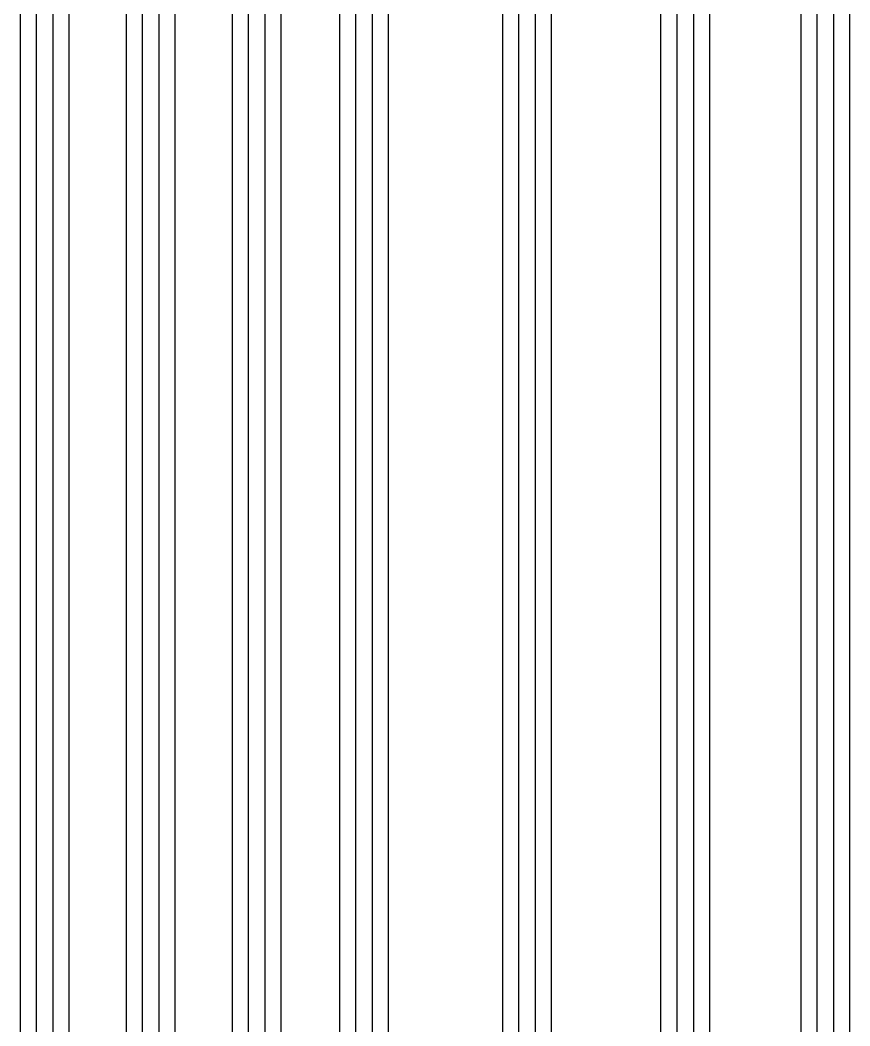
# Model space of a CAD drawing. Extents: x 114.9 to 199.6, y -137.1 to -76.7.
# Drawn here: x 173.15 to 178.24, y -119.29 to -113.12 of the extents above; entities that cross this region are included whole.
import ezdxf

# ---------------------------------------------------------------- set-up
doc = ezdxf.new("R2010")
doc.units = 0
doc.layers.add('BLACK', color=7, linetype='CONTINUOUS')

msp = doc.modelspace()

# ---------------------------------------------------------------- linework, layer by layer
at = {"layer": 'BLACK', "linetype": 'CONTINUOUS'}
for p, q in [((173.1495, -106.150065), (173.1495, -123.419936)), ((173.25, -123.39), (173.25, -106.18)), ((173.35, -106.20071), (173.35, -123.369289)), ((173.4505, -123.307364), (173.4505, -106.262635)), ((173.7995, -106.880062), (173.7995, -123.150696)), ((173.9, -123.12076), (173.9, -106.91)), ((174, -106.93071), (174, -123.10005)), ((174.1005, -123.038124), (174.1005, -106.992636)), ((174.4495, -107.590065), (174.4495, -122.881456)), ((174.55, -122.85152), (174.55, -107.62)), ((174.65, -107.64071), (174.65, -122.830809)), ((174.7505, -122.768884), (174.7505, -107.702635)), ((175.1095, -108.250062), (175.1095, -122.622217)), ((175.21, -122.59228), (175.21, -108.28)), ((175.31, -108.30071), (175.31, -122.57157)), ((175.4105, -122.509643), (175.4105, -108.362635)), ((176.1095, -108.770062), (176.1095, -122.702977)), ((176.21, -122.67304), (176.21, -108.8)), ((176.31, -108.82071), (176.31, -122.652329)), ((176.4105, -122.590404), (176.4105, -108.882636)), ((177.0795, -109.150065), (177.0795, -122.749937)), ((177.18, -122.72), (177.18, -109.18)), ((177.28, -109.20071), (177.28, -122.699289)), ((177.3805, -122.637364), (177.3805, -109.262635)), ((177.9395, -109.760062), (177.9395, -122.690697)), ((178.04, -122.66076), (178.04, -109.79)), ((178.14, -109.81071), (178.14, -122.640049)), ((178.2405, -122.578124), (178.2405, -109.872635))]:
    msp.add_line(p, q, dxfattribs=at)

doc.saveas('drawing.dxf')
